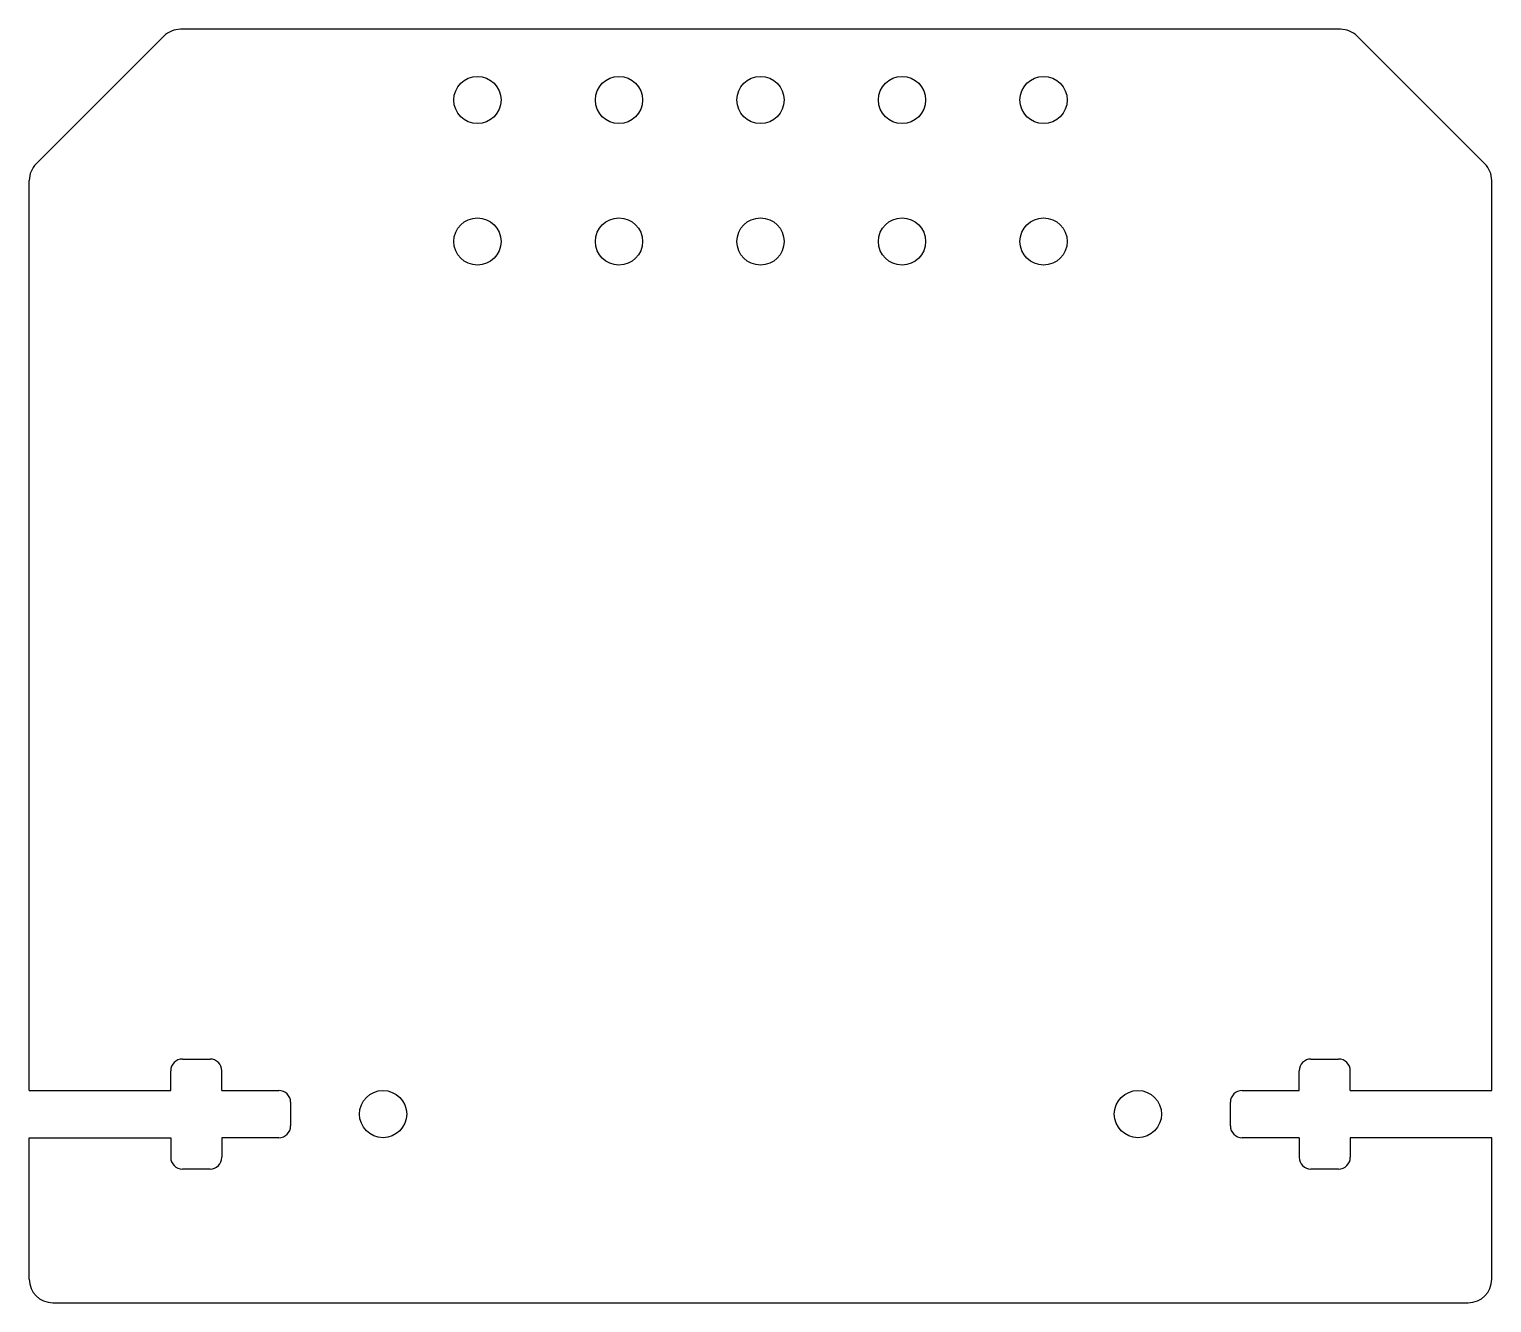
# Model space of a CAD drawing. Header units: millimetres. Extents: x -1479.7 to -1386.7, y 315.9 to 396.9.
import ezdxf

# ---------------------------------------------------------------- set-up
doc = ezdxf.new("R2010")
doc.units = ezdxf.units.MM
doc.layers.add('Default', color=7, linetype='Continuous')

msp = doc.modelspace()

# ---------------------------------------------------------------- linework, layer by layer
at = {"layer": 'Default', "color": 7, "linetype": 'Continuous'}
for p, q in [((-1479.288, 388.348), (-1471.166, 396.469)), ((-1396.348, 396.908), (-1470.106, 396.908)), ((-1395.288, 396.469), (-1387.166, 388.348)), ((-1479.727, 329.408), (-1479.727, 387.287)), ((-1386.727, 329.408), (-1386.727, 387.287)), ((-1469.982, 331.408), (-1468.232, 331.408)), ((-1398.222, 331.408), (-1396.472, 331.408)), ((-1470.732, 329.408), (-1470.732, 330.658)), ((-1467.482, 329.408), (-1467.482, 330.658)), ((-1398.972, 329.408), (-1398.972, 330.658)), ((-1395.722, 329.408), (-1395.722, 330.658)), ((-1479.727, 329.408), (-1470.732, 329.408)), ((-1467.482, 329.408), (-1463.857, 329.408)), ((-1402.597, 329.408), (-1398.972, 329.408)), ((-1395.722, 329.408), (-1386.727, 329.408)), ((-1463.107, 328.658), (-1463.107, 327.158)), ((-1403.347, 327.158), (-1403.347, 328.658)), ((-1479.727, 317.408), (-1479.727, 326.408)), ((-1479.727, 326.408), (-1470.732, 326.408)), ((-1470.732, 326.408), (-1470.732, 325.158)), ((-1463.857, 326.408), (-1467.482, 326.408)), ((-1467.482, 326.408), (-1467.482, 325.158)), ((-1398.972, 326.408), (-1402.597, 326.408)), ((-1398.972, 326.408), (-1398.972, 325.158)), ((-1386.727, 326.408), (-1395.722, 326.408)), ((-1395.722, 326.408), (-1395.722, 325.158)), ((-1386.727, 317.408), (-1386.727, 326.408)), ((-1468.232, 324.408), (-1469.982, 324.408)), ((-1396.472, 324.408), (-1398.222, 324.408)), ((-1478.227, 315.908), (-1388.227, 315.908))]:
    msp.add_line(p, q, dxfattribs=at)
for centre in [(-1451.227, 392.408), (-1442.227, 392.408), (-1433.227, 392.408), (-1424.227, 392.408), (-1415.227, 392.408), (-1451.227, 383.408), (-1442.227, 383.408), (-1433.227, 383.408), (-1424.227, 383.408), (-1415.227, 383.408), (-1457.227, 327.908), (-1409.227, 327.908)]:
    msp.add_circle(centre, 1.5, dxfattribs=at)
for centre, radius, start, end in [((-1470.106, 395.408), 1.5, 90, 135), ((-1396.348, 395.408), 1.5, 45, 90), ((-1478.227, 387.287), 1.5, 135, 180), ((-1388.227, 387.287), 1.5, 0, 45), ((-1469.982, 330.658), 0.75, 90, 180), ((-1468.232, 330.658), 0.75, 0, 90), ((-1398.222, 330.658), 0.75, 90, 180), ((-1396.472, 330.658), 0.75, 0, 90), ((-1463.857, 328.658), 0.75, 0, 90), ((-1402.597, 328.658), 0.75, 90, 180), ((-1463.857, 327.158), 0.75, 270, 0), ((-1402.597, 327.158), 0.75, 180, 270), ((-1469.982, 325.158), 0.75, 180, 270), ((-1468.232, 325.158), 0.75, 270, 0), ((-1398.222, 325.158), 0.75, 180, 270), ((-1396.472, 325.158), 0.75, 270, 0), ((-1478.227, 317.408), 1.5, 180, 270), ((-1388.227, 317.408), 1.5, 270, 0)]:
    msp.add_arc(centre, radius, start, end, dxfattribs=at)

doc.saveas('drawing.dxf')
